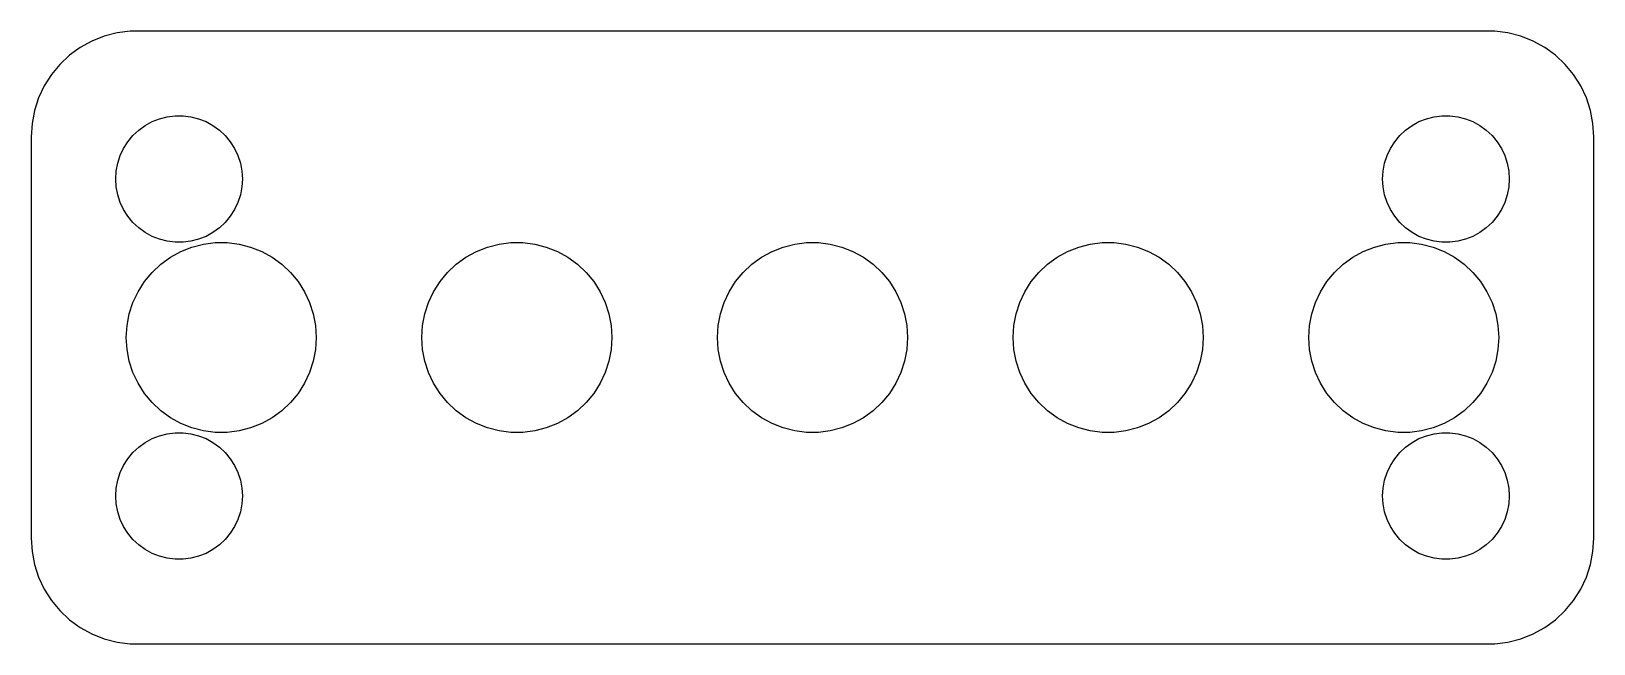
# Model space of a CAD drawing. Header units: metres. Extents: x -37 to 37, y 24.5 to 53.5.
import ezdxf

# ---------------------------------------------------------------- set-up
doc = ezdxf.new("R2010")
doc.units = ezdxf.units.M

msp = doc.modelspace()

# ---------------------------------------------------------------- linework, layer by layer
for p, q in [((-32.9369, 53.4114), (-33.5451, 53.2553)), ((-32.3139, 53.4901), (-32.9369, 53.4114)), ((32.3139, 53.4901), (-32.3139, 53.4901)), ((32.9369, 53.4114), (32.3139, 53.4901)), ((33.5451, 53.2553), (32.9369, 53.4114)), ((-34.6791, 52.7216), (-35.1871, 52.3526)), ((-34.1289, 53.0241), (-34.6791, 52.7216)), ((-33.5451, 53.2553), (-34.1289, 53.0241)), ((34.1289, 53.0241), (33.5451, 53.2553)), ((34.6791, 52.7216), (34.1289, 53.0241)), ((35.1871, 52.3526), (34.6791, 52.7216)), ((-35.6448, 51.9227), (-36.0451, 51.4389)), ((-35.1871, 52.3526), (-35.6448, 51.9227)), ((35.6448, 51.9227), (35.1871, 52.3526)), ((36.0451, 51.4389), (35.6448, 51.9227)), ((-36.0451, 51.4389), (-36.3815, 50.9088)), ((36.3815, 50.9088), (36.0451, 51.4389)), ((-36.6489, 50.3406), (-36.8429, 49.7434)), ((-36.3815, 50.9088), (-36.6489, 50.3406)), ((36.6489, 50.3406), (36.3815, 50.9088)), ((36.8429, 49.7434), (36.6489, 50.3406)), ((-36.8429, 49.7434), (-36.9606, 49.1267)), ((36.9606, 49.1267), (36.8429, 49.7434)), ((-36.9606, 49.1267), (-37, 48.5)), ((-31.9123, 48.8115), (-31.6075, 49.033)), ((-31.6075, 49.033), (-31.2773, 49.2145)), ((-31.2773, 49.2145), (-30.927, 49.3532)), ((-30.927, 49.3532), (-30.5621, 49.4469)), ((-30.5621, 49.4469), (-30.1884, 49.4941)), ((-30.1884, 49.4941), (-29.8116, 49.4941)), ((-29.8116, 49.4941), (-29.4379, 49.4469)), ((-29.4379, 49.4469), (-29.0729, 49.3532)), ((-29.0729, 49.3532), (-28.7227, 49.2145)), ((-28.7227, 49.2145), (-28.3925, 49.033)), ((-28.3925, 49.033), (-28.0877, 48.8115)), ((28.0877, 48.8115), (28.3925, 49.033)), ((28.3925, 49.033), (28.7227, 49.2145)), ((28.7227, 49.2145), (29.0729, 49.3532)), ((29.0729, 49.3532), (29.4379, 49.4469)), ((29.4379, 49.4469), (29.8116, 49.4941)), ((29.8116, 49.4941), (30.1884, 49.4941)), ((30.1884, 49.4941), (30.5621, 49.4469)), ((30.5621, 49.4469), (30.927, 49.3532)), ((30.927, 49.3532), (31.2773, 49.2145)), ((31.2773, 49.2145), (31.6075, 49.033)), ((31.6075, 49.033), (31.9123, 48.8115)), ((37, 48.5), (36.9606, 49.1267)), ((-37, 48.5), (-37, 29.5)), ((-32.6289, 47.9453), (-32.427, 48.2634)), ((-32.427, 48.2634), (-32.1869, 48.5536)), ((-32.1869, 48.5536), (-31.9123, 48.8115)), ((-28.0877, 48.8115), (-27.8131, 48.5536)), ((-27.8131, 48.5536), (-27.5729, 48.2634)), ((-27.5729, 48.2634), (-27.3711, 47.9453)), ((27.3711, 47.9453), (27.5729, 48.2634)), ((27.5729, 48.2634), (27.8131, 48.5536)), ((27.8131, 48.5536), (28.0877, 48.8115)), ((31.9123, 48.8115), (32.1869, 48.5536)), ((32.1869, 48.5536), (32.427, 48.2634)), ((32.427, 48.2634), (32.6289, 47.9453)), ((37, 29.5), (37, 48.5)), ((-32.9057, 47.2461), (-32.7893, 47.6044)), ((-32.7893, 47.6044), (-32.6289, 47.9453)), ((-27.3711, 47.9453), (-27.2107, 47.6044)), ((-27.2107, 47.6044), (-27.0942, 47.2461)), ((27.0942, 47.2461), (27.2107, 47.6044)), ((27.2107, 47.6044), (27.3711, 47.9453)), ((32.6289, 47.9453), (32.7893, 47.6044)), ((32.7893, 47.6044), (32.9057, 47.2461)), ((-33, 46.5), (-32.9763, 46.876)), ((-32.9763, 46.876), (-32.9057, 47.2461)), ((-27.0942, 47.2461), (-27.0237, 46.876)), ((-27.0237, 46.876), (-27, 46.5)), ((27, 46.5), (27.0237, 46.876)), ((27.0237, 46.876), (27.0942, 47.2461)), ((32.9057, 47.2461), (32.9763, 46.876)), ((32.9763, 46.876), (33, 46.5)), ((-32.9763, 46.124), (-33, 46.5)), ((-32.9057, 45.7539), (-32.9763, 46.124)), ((-27.0237, 46.124), (-27.0942, 45.7539)), ((-27, 46.5), (-27.0237, 46.124)), ((27.0237, 46.124), (27, 46.5)), ((27.0942, 45.7539), (27.0237, 46.124)), ((32.9763, 46.124), (32.9057, 45.7539)), ((33, 46.5), (32.9763, 46.124)), ((-32.7893, 45.3956), (-32.9057, 45.7539)), ((-32.6289, 45.0547), (-32.7893, 45.3956)), ((-27.2107, 45.3956), (-27.3711, 45.0547)), ((-27.0942, 45.7539), (-27.2107, 45.3956)), ((27.2107, 45.3956), (27.0942, 45.7539)), ((27.3711, 45.0547), (27.2107, 45.3956)), ((32.7893, 45.3956), (32.6289, 45.0547)), ((32.9057, 45.7539), (32.7893, 45.3956)), ((-32.427, 44.7366), (-32.6289, 45.0547)), ((-32.1869, 44.4464), (-32.427, 44.7366)), ((-31.9123, 44.1884), (-32.1869, 44.4464)), ((-27.8131, 44.4464), (-28.0877, 44.1884)), ((-27.5729, 44.7366), (-27.8131, 44.4464)), ((-27.3711, 45.0547), (-27.5729, 44.7366)), ((27.5729, 44.7366), (27.3711, 45.0547)), ((27.8131, 44.4464), (27.5729, 44.7366)), ((28.0877, 44.1884), (27.8131, 44.4464)), ((32.1869, 44.4464), (31.9123, 44.1884)), ((32.427, 44.7366), (32.1869, 44.4464)), ((32.6289, 45.0547), (32.427, 44.7366)), ((-31.6075, 43.967), (-31.9123, 44.1884)), ((-31.2773, 43.7855), (-31.6075, 43.967)), ((-30.927, 43.6468), (-31.2773, 43.7855)), ((-28.7227, 43.7855), (-29.0729, 43.6468)), ((-28.3925, 43.967), (-28.7227, 43.7855)), ((-28.0877, 44.1884), (-28.3925, 43.967)), ((28.3925, 43.967), (28.0877, 44.1884)), ((28.7227, 43.7855), (28.3925, 43.967)), ((29.0729, 43.6468), (28.7227, 43.7855)), ((31.2773, 43.7855), (30.927, 43.6468)), ((31.6075, 43.967), (31.2773, 43.7855)), ((31.9123, 44.1884), (31.6075, 43.967)), ((-30.5621, 43.5531), (-30.927, 43.6468)), ((-30.1884, 43.5059), (-30.5621, 43.5531)), ((-30.4112, 42.7995), (-29.916, 43.0717)), ((-29.8116, 43.5059), (-30.1884, 43.5059)), ((-29.916, 43.0717), (-29.3906, 43.2797)), ((-29.4379, 43.5531), (-29.8116, 43.5059)), ((-29.0729, 43.6468), (-29.4379, 43.5531)), ((-29.3906, 43.2797), (-28.8432, 43.4203)), ((-28.8432, 43.4203), (-28.2825, 43.4911)), ((-28.2825, 43.4911), (-27.7174, 43.4911)), ((-27.7174, 43.4911), (-27.1568, 43.4203)), ((-27.1568, 43.4203), (-26.6094, 43.2797)), ((-26.6094, 43.2797), (-26.084, 43.0717)), ((-26.084, 43.0717), (-25.5888, 42.7995)), ((-16.4112, 42.7995), (-15.916, 43.0717)), ((-15.916, 43.0717), (-15.3906, 43.2797)), ((-15.3906, 43.2797), (-14.8432, 43.4203)), ((-14.8432, 43.4203), (-14.2825, 43.4911)), ((-14.2825, 43.4911), (-13.7174, 43.4911)), ((-13.7174, 43.4911), (-13.1568, 43.4203)), ((-13.1568, 43.4203), (-12.6094, 43.2797)), ((-12.6094, 43.2797), (-12.084, 43.0717)), ((-12.084, 43.0717), (-11.5888, 42.7995)), ((-2.41121, 42.7995), (-1.916, 43.0717)), ((-1.916, 43.0717), (-1.39056, 43.2797)), ((-1.39056, 43.2797), (-0.8432, 43.4203)), ((-0.8432, 43.4203), (-0.28255, 43.4911)), ((-0.28255, 43.4911), (0.28255, 43.4911)), ((0.28255, 43.4911), (0.8432, 43.4203)), ((0.8432, 43.4203), (1.39056, 43.2797)), ((1.39056, 43.2797), (1.916, 43.0717)), ((1.916, 43.0717), (2.41121, 42.7995)), ((11.5888, 42.7995), (12.084, 43.0717)), ((12.084, 43.0717), (12.6094, 43.2797)), ((12.6094, 43.2797), (13.1568, 43.4203)), ((13.1568, 43.4203), (13.7174, 43.4911)), ((13.7174, 43.4911), (14.2825, 43.4911)), ((14.2825, 43.4911), (14.8432, 43.4203)), ((14.8432, 43.4203), (15.3906, 43.2797)), ((15.3906, 43.2797), (15.916, 43.0717)), ((15.916, 43.0717), (16.4112, 42.7995)), ((25.5888, 42.7995), (26.084, 43.0717)), ((26.084, 43.0717), (26.6094, 43.2797)), ((26.6094, 43.2797), (27.1568, 43.4203)), ((27.1568, 43.4203), (27.7174, 43.4911)), ((27.7174, 43.4911), (28.2825, 43.4911)), ((28.2825, 43.4911), (28.8432, 43.4203)), ((28.8432, 43.4203), (29.3906, 43.2797)), ((29.4379, 43.5531), (29.0729, 43.6468)), ((29.3906, 43.2797), (29.916, 43.0717)), ((29.8116, 43.5059), (29.4379, 43.5531)), ((30.1884, 43.5059), (29.8116, 43.5059)), ((29.916, 43.0717), (30.4112, 42.7995)), ((30.5621, 43.5531), (30.1884, 43.5059)), ((30.927, 43.6468), (30.5621, 43.5531)), ((-31.2803, 42.0805), (-30.8684, 42.4673)), ((-30.8684, 42.4673), (-30.4112, 42.7995)), ((-25.5888, 42.7995), (-25.1316, 42.4673)), ((-25.1316, 42.4673), (-24.7196, 42.0805)), ((-17.2803, 42.0805), (-16.8684, 42.4673)), ((-16.8684, 42.4673), (-16.4112, 42.7995)), ((-11.5888, 42.7995), (-11.1316, 42.4673)), ((-11.1316, 42.4673), (-10.7196, 42.0805)), ((-3.28035, 42.0805), (-2.86839, 42.4673)), ((-2.86839, 42.4673), (-2.41121, 42.7995)), ((2.41121, 42.7995), (2.86839, 42.4673)), ((2.86839, 42.4673), (3.28035, 42.0805)), ((10.7196, 42.0805), (11.1316, 42.4673)), ((11.1316, 42.4673), (11.5888, 42.7995)), ((16.4112, 42.7995), (16.8684, 42.4673)), ((16.8684, 42.4673), (17.2803, 42.0805)), ((24.7196, 42.0805), (25.1316, 42.4673)), ((25.1316, 42.4673), (25.5888, 42.7995)), ((30.4112, 42.7995), (30.8684, 42.4673)), ((30.8684, 42.4673), (31.2803, 42.0805)), ((-31.9434, 41.1679), (-31.6406, 41.645)), ((-31.6406, 41.645), (-31.2803, 42.0805)), ((-24.7196, 42.0805), (-24.3594, 41.645)), ((-24.3594, 41.645), (-24.0566, 41.1679)), ((-17.9434, 41.1679), (-17.6406, 41.645)), ((-17.6406, 41.645), (-17.2803, 42.0805)), ((-10.7196, 42.0805), (-10.3594, 41.645)), ((-10.3594, 41.645), (-10.0566, 41.1679)), ((-3.94337, 41.1679), (-3.64056, 41.645)), ((-3.64056, 41.645), (-3.28035, 42.0805)), ((3.28035, 42.0805), (3.64056, 41.645)), ((3.64056, 41.645), (3.94337, 41.1679)), ((10.0566, 41.1679), (10.3594, 41.645)), ((10.3594, 41.645), (10.7196, 42.0805)), ((17.2803, 42.0805), (17.6406, 41.645)), ((17.6406, 41.645), (17.9434, 41.1679)), ((24.0566, 41.1679), (24.3594, 41.645)), ((24.3594, 41.645), (24.7196, 42.0805)), ((31.2803, 42.0805), (31.6406, 41.645)), ((31.6406, 41.645), (31.9434, 41.1679)), ((-32.184, 40.6566), (-31.9434, 41.1679)), ((-24.0566, 41.1679), (-23.816, 40.6566)), ((-18.184, 40.6566), (-17.9434, 41.1679)), ((-10.0566, 41.1679), (-9.81599, 40.6566)), ((-4.18399, 40.6566), (-3.94337, 41.1679)), ((3.94337, 41.1679), (4.18399, 40.6566)), ((9.81599, 40.6566), (10.0566, 41.1679)), ((17.9434, 41.1679), (18.184, 40.6566)), ((23.816, 40.6566), (24.0566, 41.1679)), ((31.9434, 41.1679), (32.184, 40.6566)), ((-32.4645, 39.564), (-32.3586, 40.1191)), ((-32.3586, 40.1191), (-32.184, 40.6566)), ((-23.816, 40.6566), (-23.6414, 40.1191)), ((-23.6414, 40.1191), (-23.5355, 39.564)), ((-18.4645, 39.564), (-18.3586, 40.1191)), ((-18.3586, 40.1191), (-18.184, 40.6566)), ((-9.81599, 40.6566), (-9.64137, 40.1191)), ((-9.64137, 40.1191), (-9.53548, 39.564)), ((-4.46451, 39.564), (-4.35861, 40.1191)), ((-4.35861, 40.1191), (-4.18399, 40.6566)), ((4.18399, 40.6566), (4.35861, 40.1191)), ((4.35861, 40.1191), (4.46451, 39.564)), ((9.53548, 39.564), (9.64137, 40.1191)), ((9.64137, 40.1191), (9.81599, 40.6566)), ((18.184, 40.6566), (18.3586, 40.1191)), ((18.3586, 40.1191), (18.4645, 39.564)), ((23.5355, 39.564), (23.6414, 40.1191)), ((23.6414, 40.1191), (23.816, 40.6566)), ((32.184, 40.6566), (32.3586, 40.1191)), ((32.3586, 40.1191), (32.4645, 39.564)), ((-32.5, 39), (-32.4645, 39.564)), ((-23.5355, 39.564), (-23.5, 39)), ((-18.5, 39), (-18.4645, 39.564)), ((-9.53548, 39.564), (-9.5, 39)), ((-4.5, 39), (-4.46451, 39.564)), ((4.46451, 39.564), (4.5, 39)), ((9.5, 39), (9.53548, 39.564)), ((18.4645, 39.564), (18.5, 39)), ((23.5, 39), (23.5355, 39.564)), ((32.4645, 39.564), (32.5, 39)), ((-32.4645, 38.436), (-32.5, 39)), ((-23.5, 39), (-23.5355, 38.436)), ((-18.4645, 38.436), (-18.5, 39)), ((-9.5, 39), (-9.53548, 38.436)), ((-4.46451, 38.436), (-4.5, 39)), ((4.5, 39), (4.46451, 38.436)), ((9.53548, 38.436), (9.5, 39)), ((18.5, 39), (18.4645, 38.436)), ((23.5355, 38.436), (23.5, 39)), ((32.5, 39), (32.4645, 38.436)), ((-32.3586, 37.8809), (-32.4645, 38.436)), ((-32.184, 37.3434), (-32.3586, 37.8809)), ((-23.6414, 37.8809), (-23.816, 37.3434)), ((-23.5355, 38.436), (-23.6414, 37.8809)), ((-18.3586, 37.8809), (-18.4645, 38.436)), ((-18.184, 37.3434), (-18.3586, 37.8809)), ((-9.64137, 37.8809), (-9.81599, 37.3434)), ((-9.53548, 38.436), (-9.64137, 37.8809)), ((-4.35861, 37.8809), (-4.46451, 38.436)), ((-4.18399, 37.3434), (-4.35861, 37.8809)), ((4.35861, 37.8809), (4.18399, 37.3434)), ((4.46451, 38.436), (4.35861, 37.8809)), ((9.64137, 37.8809), (9.53548, 38.436)), ((9.81599, 37.3434), (9.64137, 37.8809)), ((18.3586, 37.8809), (18.184, 37.3434)), ((18.4645, 38.436), (18.3586, 37.8809)), ((23.6414, 37.8809), (23.5355, 38.436)), ((23.816, 37.3434), (23.6414, 37.8809)), ((32.3586, 37.8809), (32.184, 37.3434)), ((32.4645, 38.436), (32.3586, 37.8809)), ((-31.9434, 36.8321), (-32.184, 37.3434)), ((-23.816, 37.3434), (-24.0566, 36.8321)), ((-17.9434, 36.8321), (-18.184, 37.3434)), ((-9.81599, 37.3434), (-10.0566, 36.8321)), ((-3.94337, 36.8321), (-4.18399, 37.3434)), ((4.18399, 37.3434), (3.94337, 36.8321)), ((10.0566, 36.8321), (9.81599, 37.3434)), ((18.184, 37.3434), (17.9434, 36.8321)), ((24.0566, 36.8321), (23.816, 37.3434)), ((32.184, 37.3434), (31.9434, 36.8321)), ((-31.6406, 36.355), (-31.9434, 36.8321)), ((-31.2803, 35.9195), (-31.6406, 36.355)), ((-24.3594, 36.355), (-24.7196, 35.9195)), ((-24.0566, 36.8321), (-24.3594, 36.355)), ((-17.6406, 36.355), (-17.9434, 36.8321)), ((-17.2803, 35.9195), (-17.6406, 36.355)), ((-10.3594, 36.355), (-10.7196, 35.9195)), ((-10.0566, 36.8321), (-10.3594, 36.355)), ((-3.64056, 36.355), (-3.94337, 36.8321)), ((-3.28035, 35.9195), (-3.64056, 36.355)), ((3.64056, 36.355), (3.28035, 35.9195)), ((3.94337, 36.8321), (3.64056, 36.355)), ((10.3594, 36.355), (10.0566, 36.8321)), ((10.7196, 35.9195), (10.3594, 36.355)), ((17.6406, 36.355), (17.2803, 35.9195)), ((17.9434, 36.8321), (17.6406, 36.355)), ((24.3594, 36.355), (24.0566, 36.8321)), ((24.7196, 35.9195), (24.3594, 36.355)), ((31.6406, 36.355), (31.2803, 35.9195)), ((31.9434, 36.8321), (31.6406, 36.355)), ((-30.8684, 35.5327), (-31.2803, 35.9195)), ((-30.4112, 35.2005), (-30.8684, 35.5327)), ((-25.1316, 35.5327), (-25.5888, 35.2005)), ((-24.7196, 35.9195), (-25.1316, 35.5327)), ((-16.8684, 35.5327), (-17.2803, 35.9195)), ((-16.4112, 35.2005), (-16.8684, 35.5327)), ((-11.1316, 35.5327), (-11.5888, 35.2005)), ((-10.7196, 35.9195), (-11.1316, 35.5327)), ((-2.86839, 35.5327), (-3.28035, 35.9195)), ((-2.41121, 35.2005), (-2.86839, 35.5327)), ((2.86839, 35.5327), (2.41121, 35.2005)), ((3.28035, 35.9195), (2.86839, 35.5327)), ((11.1316, 35.5327), (10.7196, 35.9195)), ((11.5888, 35.2005), (11.1316, 35.5327)), ((16.8684, 35.5327), (16.4112, 35.2005)), ((17.2803, 35.9195), (16.8684, 35.5327)), ((25.1316, 35.5327), (24.7196, 35.9195)), ((25.5888, 35.2005), (25.1316, 35.5327)), ((30.8684, 35.5327), (30.4112, 35.2005)), ((31.2803, 35.9195), (30.8684, 35.5327)), ((-29.916, 34.9283), (-30.4112, 35.2005)), ((-29.3906, 34.7203), (-29.916, 34.9283)), ((-26.084, 34.9283), (-26.6094, 34.7203)), ((-25.5888, 35.2005), (-26.084, 34.9283)), ((-15.916, 34.9283), (-16.4112, 35.2005)), ((-15.3906, 34.7203), (-15.916, 34.9283)), ((-12.084, 34.9283), (-12.6094, 34.7203)), ((-11.5888, 35.2005), (-12.084, 34.9283)), ((-1.916, 34.9283), (-2.41121, 35.2005)), ((-1.39056, 34.7203), (-1.916, 34.9283)), ((1.916, 34.9283), (1.39056, 34.7203)), ((2.41121, 35.2005), (1.916, 34.9283)), ((12.084, 34.9283), (11.5888, 35.2005)), ((12.6094, 34.7203), (12.084, 34.9283)), ((15.916, 34.9283), (15.3906, 34.7203)), ((16.4112, 35.2005), (15.916, 34.9283)), ((26.084, 34.9283), (25.5888, 35.2005)), ((26.6094, 34.7203), (26.084, 34.9283)), ((29.916, 34.9283), (29.3906, 34.7203)), ((30.4112, 35.2005), (29.916, 34.9283)), ((-31.6075, 34.033), (-31.2773, 34.2145)), ((-31.2773, 34.2145), (-30.927, 34.3532)), ((-30.927, 34.3532), (-30.5621, 34.4469)), ((-30.5621, 34.4469), (-30.1884, 34.4941)), ((-30.1884, 34.4941), (-29.8116, 34.4941)), ((-29.8116, 34.4941), (-29.4379, 34.4469)), ((-29.4379, 34.4469), (-29.0729, 34.3532)), ((-28.8432, 34.5797), (-29.3906, 34.7203)), ((-29.0729, 34.3532), (-28.7227, 34.2145)), ((-28.2825, 34.5089), (-28.8432, 34.5797)), ((-28.7227, 34.2145), (-28.3925, 34.033)), ((-27.7174, 34.5089), (-28.2825, 34.5089)), ((-27.1568, 34.5797), (-27.7174, 34.5089)), ((-26.6094, 34.7203), (-27.1568, 34.5797)), ((-14.8432, 34.5797), (-15.3906, 34.7203)), ((-14.2825, 34.5089), (-14.8432, 34.5797)), ((-13.7174, 34.5089), (-14.2825, 34.5089)), ((-13.1568, 34.5797), (-13.7174, 34.5089)), ((-12.6094, 34.7203), (-13.1568, 34.5797)), ((-0.8432, 34.5797), (-1.39056, 34.7203)), ((-0.28255, 34.5089), (-0.8432, 34.5797)), ((0.28255, 34.5089), (-0.28255, 34.5089)), ((0.8432, 34.5797), (0.28255, 34.5089)), ((1.39056, 34.7203), (0.8432, 34.5797)), ((13.1568, 34.5797), (12.6094, 34.7203)), ((13.7174, 34.5089), (13.1568, 34.5797)), ((14.2825, 34.5089), (13.7174, 34.5089)), ((14.8432, 34.5797), (14.2825, 34.5089)), ((15.3906, 34.7203), (14.8432, 34.5797)), ((27.1568, 34.5797), (26.6094, 34.7203)), ((27.7174, 34.5089), (27.1568, 34.5797)), ((28.2825, 34.5089), (27.7174, 34.5089)), ((28.8432, 34.5797), (28.2825, 34.5089)), ((28.3925, 34.033), (28.7227, 34.2145)), ((28.7227, 34.2145), (29.0729, 34.3532)), ((29.3906, 34.7203), (28.8432, 34.5797)), ((29.0729, 34.3532), (29.4379, 34.4469)), ((29.4379, 34.4469), (29.8116, 34.4941)), ((29.8116, 34.4941), (30.1884, 34.4941)), ((30.1884, 34.4941), (30.5621, 34.4469)), ((30.5621, 34.4469), (30.927, 34.3532)), ((30.927, 34.3532), (31.2773, 34.2145)), ((31.2773, 34.2145), (31.6075, 34.033)), ((-32.427, 33.2634), (-32.1869, 33.5536)), ((-32.1869, 33.5536), (-31.9123, 33.8116)), ((-31.9123, 33.8116), (-31.6075, 34.033)), ((-28.3925, 34.033), (-28.0877, 33.8116)), ((-28.0877, 33.8116), (-27.8131, 33.5536)), ((-27.8131, 33.5536), (-27.5729, 33.2634)), ((27.5729, 33.2634), (27.8131, 33.5536)), ((27.8131, 33.5536), (28.0877, 33.8116)), ((28.0877, 33.8116), (28.3925, 34.033)), ((31.6075, 34.033), (31.9123, 33.8116)), ((31.9123, 33.8116), (32.1869, 33.5536)), ((32.1869, 33.5536), (32.427, 33.2634)), ((-32.9057, 32.2461), (-32.7893, 32.6044)), ((-32.7893, 32.6044), (-32.6289, 32.9453)), ((-32.6289, 32.9453), (-32.427, 33.2634)), ((-27.5729, 33.2634), (-27.3711, 32.9453)), ((-27.3711, 32.9453), (-27.2107, 32.6044)), ((-27.2107, 32.6044), (-27.0942, 32.2461)), ((27.0942, 32.2461), (27.2107, 32.6044)), ((27.2107, 32.6044), (27.3711, 32.9453)), ((27.3711, 32.9453), (27.5729, 33.2634)), ((32.427, 33.2634), (32.6289, 32.9453)), ((32.6289, 32.9453), (32.7893, 32.6044)), ((32.7893, 32.6044), (32.9057, 32.2461)), ((-33, 31.5), (-32.9763, 31.876)), ((-32.9763, 31.876), (-32.9057, 32.2461)), ((-27.0942, 32.2461), (-27.0237, 31.876)), ((-27.0237, 31.876), (-27, 31.5)), ((27, 31.5), (27.0237, 31.876)), ((27.0237, 31.876), (27.0942, 32.2461)), ((32.9057, 32.2461), (32.9763, 31.876)), ((32.9763, 31.876), (33, 31.5)), ((-32.9763, 31.124), (-33, 31.5)), ((-32.9057, 30.7539), (-32.9763, 31.124)), ((-27.0237, 31.124), (-27.0942, 30.7539)), ((-27, 31.5), (-27.0237, 31.124)), ((27.0237, 31.124), (27, 31.5)), ((27.0942, 30.7539), (27.0237, 31.124)), ((32.9763, 31.124), (32.9057, 30.7539)), ((33, 31.5), (32.9763, 31.124)), ((-32.7893, 30.3956), (-32.9057, 30.7539)), ((-32.6289, 30.0547), (-32.7893, 30.3956)), ((-27.2107, 30.3956), (-27.3711, 30.0547)), ((-27.0942, 30.7539), (-27.2107, 30.3956)), ((27.2107, 30.3956), (27.0942, 30.7539)), ((27.3711, 30.0547), (27.2107, 30.3956)), ((32.7893, 30.3956), (32.6289, 30.0547)), ((32.9057, 30.7539), (32.7893, 30.3956)), ((-32.427, 29.7366), (-32.6289, 30.0547)), ((-32.1869, 29.4464), (-32.427, 29.7366)), ((-27.5729, 29.7366), (-27.8131, 29.4464)), ((-27.3711, 30.0547), (-27.5729, 29.7366)), ((27.5729, 29.7366), (27.3711, 30.0547)), ((27.8131, 29.4464), (27.5729, 29.7366)), ((32.427, 29.7366), (32.1869, 29.4464)), ((32.6289, 30.0547), (32.427, 29.7366)), ((-37, 29.5), (-36.9606, 28.8733)), ((-36.9606, 28.8733), (-36.8429, 28.2566)), ((-31.9123, 29.1885), (-32.1869, 29.4464)), ((-31.6075, 28.967), (-31.9123, 29.1885)), ((-31.2773, 28.7855), (-31.6075, 28.967)), ((-28.3925, 28.967), (-28.7227, 28.7855)), ((-28.0877, 29.1885), (-28.3925, 28.967)), ((-27.8131, 29.4464), (-28.0877, 29.1885)), ((28.0877, 29.1885), (27.8131, 29.4464)), ((28.3925, 28.967), (28.0877, 29.1885)), ((28.7227, 28.7855), (28.3925, 28.967)), ((31.6075, 28.967), (31.2773, 28.7855)), ((31.9123, 29.1885), (31.6075, 28.967)), ((32.1869, 29.4464), (31.9123, 29.1885)), ((36.8429, 28.2566), (36.9606, 28.8733)), ((36.9606, 28.8733), (37, 29.5)), ((-36.8429, 28.2566), (-36.6489, 27.6594)), ((-30.927, 28.6468), (-31.2773, 28.7855)), ((-30.5621, 28.5531), (-30.927, 28.6468)), ((-30.1884, 28.5059), (-30.5621, 28.5531)), ((-29.8116, 28.5059), (-30.1884, 28.5059)), ((-29.4379, 28.5531), (-29.8116, 28.5059)), ((-29.0729, 28.6468), (-29.4379, 28.5531)), ((-28.7227, 28.7855), (-29.0729, 28.6468)), ((29.0729, 28.6468), (28.7227, 28.7855)), ((29.4379, 28.5531), (29.0729, 28.6468)), ((29.8116, 28.5059), (29.4379, 28.5531)), ((30.1884, 28.5059), (29.8116, 28.5059)), ((30.5621, 28.5531), (30.1884, 28.5059)), ((30.927, 28.6468), (30.5621, 28.5531)), ((31.2773, 28.7855), (30.927, 28.6468)), ((36.6489, 27.6594), (36.8429, 28.2566)), ((-36.6489, 27.6594), (-36.3815, 27.0912)), ((36.3815, 27.0912), (36.6489, 27.6594)), ((-36.3815, 27.0912), (-36.0451, 26.5611)), ((36.0451, 26.5611), (36.3815, 27.0912)), ((-36.0451, 26.5611), (-35.6448, 26.0773)), ((-35.6448, 26.0773), (-35.1871, 25.6474)), ((35.1871, 25.6474), (35.6448, 26.0773)), ((35.6448, 26.0773), (36.0451, 26.5611)), ((-35.1871, 25.6474), (-34.6791, 25.2784)), ((-34.6791, 25.2784), (-34.1289, 24.9759)), ((34.1289, 24.9759), (34.6791, 25.2784)), ((34.6791, 25.2784), (35.1871, 25.6474)), ((-34.1289, 24.9759), (-33.5451, 24.7447)), ((-33.5451, 24.7447), (-32.9369, 24.5886)), ((-32.9369, 24.5886), (-32.3139, 24.5099)), ((-32.3139, 24.5099), (32.3139, 24.5099)), ((32.3139, 24.5099), (32.9369, 24.5886)), ((32.9369, 24.5886), (33.5451, 24.7447)), ((33.5451, 24.7447), (34.1289, 24.9759))]:
    msp.add_line(p, q)

doc.saveas('drawing.dxf')
